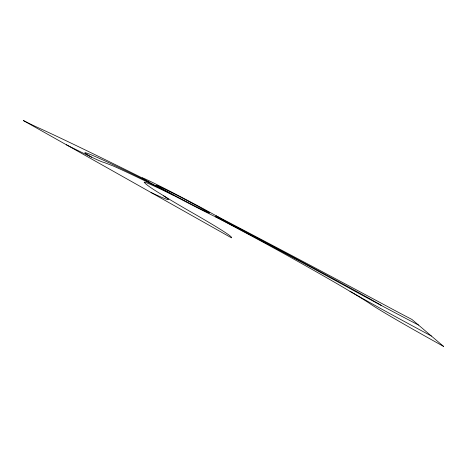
<?xml version="1.0" encoding="UTF-8"?>
<svg xmlns="http://www.w3.org/2000/svg" width="467" height="467" viewBox="0 0 467 467"><rect width="100%" height="100%" fill="white"/><g stroke="black" fill="none" stroke-linecap="round" stroke-linejoin="round"><path stroke-width="0.7" d="M173.689 195.428L171.05 194.132A128.227 2.907 27.6 0 0 144.694 182.784A457.152 10.373 27.6 0 0 157.239 191.838L170.437 199.934A457.152 10.373 27.6 0 0 188.061 210.302A345.37 7.834 27.6 0 1 231.422 237.82L23.35 120.539A42.906 0.975 27.6 0 0 36.572 126.971L42.334 129.587A449.371 10.192 27.6 0 1 128.407 171.091L142.476 178.079A45.754 1.039 27.6 0 0 147.414 181.126L149.668 182.404A45.819 1.039 27.6 0 0 162.02 189.193L173.8 195.486A45.819 1.039 27.6 0 0 215.363 216.758L221.323 219.548A45.819 1.039 27.6 0 0 223.372 220.138L228.176 222.654A256.459 5.82 27.6 0 1 354.155 290.112L363.466 295.243A89.355 2.026 27.6 0 1 381.031 305.284L381.475 305.564M149.568 182.352L146.089 180.63A256.459 5.82 27.6 0 0 86.214 152.948L84.976 152.674A89.355 2.026 27.6 0 0 90.814 156.714L91.573 157.157M163.082 189.765L158.494 187.495A224.685 5.096 27.6 0 0 112.804 165.808L103.633 162.277A98.963 2.247 27.6 0 1 93.003 157.834L89.559 156.2A98.963 2.247 27.6 0 1 66.326 144.758M142.47 178.079A45.819 1.039 27.6 0 1 143.351 178.172L144.519 178.663A45.819 1.039 27.6 0 1 153.211 182.784L156.27 184.296A45.819 1.039 27.6 0 1 171.033 191.774L187.857 200.524A45.819 1.039 27.6 0 1 203.822 209.023L207.348 210.932A45.819 1.039 27.6 0 1 216.174 215.807L234.977 225.643A449.371 10.192 27.6 0 1 378.048 301.443L391.258 308.541A42.906 0.975 27.6 0 0 411.923 319.451L443.65 346.461A345.37 7.834 27.6 0 1 368.539 302.692A457.152 10.373 27.6 0 0 356.245 295.056L339.491 285.133A457.152 10.373 27.6 0 0 293.428 258.922A128.227 2.907 27.6 0 0 219.286 218.825L215.427 216.793M220.868 219.35L227.231 222.683A224.685 5.096 27.6 0 1 310.864 267.2L345.872 286.283A98.963 2.247 27.6 0 0 378.842 304.163L385.199 307.549A98.963 2.247 27.6 0 0 418.473 325.032M216.174 215.807L216.198 215.818A45.754 1.039 27.6 0 1 222.777 219.706L223.372 220.138M431.397 336.03A181.657 4.121 27.6 0 1 350.005 291.28M163.689 195.901A181.657 4.121 27.6 0 1 151.063 192.527M158.803 186.181L157.764 185.714A30.022 0.683 27.6 0 0 185.247 201.09L188.008 202.52A30.022 0.683 27.6 0 0 195.831 206.525L198.189 207.716A30.022 0.683 27.6 0 0 196.613 205.603L194.155 204.283A30.022 0.683 27.6 0 0 158.803 186.181"/></g></svg>
